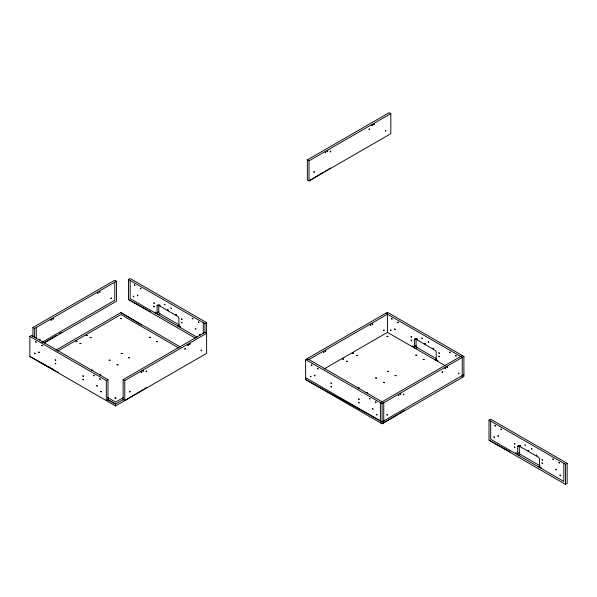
<?xml version="1.0" encoding="UTF-8"?>
<svg xmlns="http://www.w3.org/2000/svg" width="597" height="597" viewBox="0 0 597 597"><rect width="100%" height="100%" fill="white"/><g stroke="black" fill="none" stroke-linecap="round" stroke-linejoin="round"><path stroke-width="0.9" d="M323.305 172.309L309.022 180.906L307.358 179.943L307.358 159.892L389.184 112.654L390.841 113.617L390.841 133.661L309.022 180.906L309.022 160.854L307.358 159.892M324.895 171.361L327.275 169.929M328.865 168.973L330.447 168.018M44.141 342.768L56.834 335.133M59.215 333.701L61.603 332.268M123.124 379.602L124.788 380.558L206.614 333.32L204.95 332.357L123.124 379.602L123.124 399.647L124.788 400.609L143.041 389.632M144.631 388.677L147.011 387.244M397.162 414.684L382.087 423.751L305.619 379.602L305.619 359.558L387.438 312.313L463.906 356.461L463.906 376.513L382.087 423.751L382.087 403.706L463.906 356.461M398.751 413.728L404.311 410.393M309.022 160.854L390.841 113.617M32.954 336.604L32.954 327.492L114.773 280.247L116.437 281.209L116.437 301.254L44.238 342.939M32.954 327.492L34.611 328.447L116.437 281.209M29.85 336.409L31.514 335.454L107.982 379.602L107.982 399.647L106.318 400.609L106.318 380.558L29.85 336.409L29.85 356.461L115.549 405.938L206.614 353.364L206.614 322.656L130.146 278.508L128.482 279.471L128.482 299.515L195.286 338.089M41.887 342.38L114.773 300.298L114.773 282.165M55.931 350.148L120.907 312.634L180.473 347.021M57.625 351.088L120.907 314.552L178.779 347.961M157.108 305.806L158.772 304.851L158.772 311.888A1.567 0.903 60 0 0 159.884 313.806L179.458 325.111L177.794 326.066A1.567 0.903 60 0 0 178.906 325.432L178.906 318.388A1.567 0.903 60 0 0 177.794 316.47L158.22 305.164A1.567 0.903 60 0 0 157.108 305.806L157.108 312.843A1.567 0.903 60 0 0 158.22 314.768L159.884 313.806M157.108 312.843L158.772 311.888M106.318 380.558L107.982 379.602M128.482 279.471L204.95 323.619L206.614 322.656M123.564 397.475L115.549 402.102L107.512 397.46M123.572 399.386L115.549 404.02L107.415 399.527M387.438 314.238L308.94 359.558L305.619 359.558L382.087 403.706M324.164 368.901L387.438 332.365L445.452 365.857M414.408 339.618L416.072 338.656L416.072 345.693A1.567 0.903 60 0 0 417.176 347.611L415.519 348.573A1.567 0.903 60 0 1 414.408 346.656L414.408 339.618A1.567 0.903 60 0 1 415.519 338.977L435.094 350.282A1.567 0.903 60 0 1 436.206 352.2L436.206 359.237A1.567 0.903 60 0 1 435.094 359.879L436.758 358.916L415.616 346.708M414.408 346.656L416.072 345.693M462.25 355.506L380.423 402.744L380.423 422.795M305.619 379.602L382.087 421.833L463.906 374.595M489.018 420.146L490.682 419.191L567.15 463.339L567.15 483.383L565.486 484.346L489.018 440.198L489.018 420.146L565.486 464.294L567.15 463.339M517.651 446.489L519.315 445.526L519.315 452.571A1.567 0.903 60 0 0 520.42 454.489L540.001 465.787L538.337 466.75A1.567 0.903 60 0 0 539.442 466.108L539.442 459.071A1.567 0.903 60 0 0 538.337 457.153L518.756 445.847A1.567 0.903 60 0 0 517.651 446.489L517.651 453.526A1.567 0.903 60 0 0 518.756 455.444L520.42 454.489M517.651 453.526L519.315 452.571M489.018 440.198L510.181 451.892M128.482 299.515L147.198 309.865M148.825 310.761L150.451 311.664M29.85 356.461L46.939 365.909M48.566 366.804L50.193 367.707M51.827 368.61L53.454 369.506M39.089 361.789L55.357 370.774M56.984 371.677L58.61 372.573M385.781 313.276L462.25 357.424L462.25 377.468M307.283 358.596L383.744 402.744L383.744 422.795M305.619 377.685L382.087 421.833M196.913 337.104L130.146 298.56L130.146 280.426M107.505 399.371L115.549 404.02L115.549 405.938M120.907 312.634L141.616 325.111M565.486 464.294L565.486 484.346M563.822 463.339L563.822 481.466L490.682 439.235L490.682 421.109M387.438 312.313L387.438 332.365M204.95 323.619L204.95 332.73M203.286 322.656L203.286 333.536M124.788 380.558L124.788 400.609M36.275 327.492L36.275 338.365M34.611 328.447L34.611 337.559M39.432 339.633C40.006 340.909 40.409 337.917 39.432 339.633M50.879 320.014C51.469 321.29 51.842 318.283 50.879 320.014M52.73 318.947C53.32 320.223 53.685 317.216 52.73 318.947M97.61 293.037C98.199 294.314 98.565 291.299 97.61 293.037M99.46 291.97C100.05 293.246 100.415 290.232 99.46 291.97M110.908 298.366C111.505 299.634 111.848 296.664 110.908 298.366M129.601 391.744C130.191 393.02 130.556 390.013 129.601 391.744M141.056 372.125C141.646 373.401 142.011 370.394 141.056 372.125M142.899 371.058C143.489 372.334 143.855 369.327 142.899 371.058M146.041 371.379C146.631 372.655 146.996 369.647 146.041 371.379M184.831 348.984C185.421 350.26 185.786 347.253 184.831 348.984M187.786 345.148C188.376 346.424 188.742 343.409 187.786 345.148M189.63 344.081C190.227 345.35 190.57 342.372 189.63 344.081M201.085 350.476C201.659 351.752 202.062 348.76 201.085 350.476M313.835 172.04C314.425 173.317 314.791 170.309 313.835 172.04M325.283 152.422C325.88 153.698 326.246 150.69 325.283 152.422M327.134 151.354C327.731 152.623 328.074 149.646 327.134 151.354M330.275 151.675C330.865 152.951 331.231 149.944 330.275 151.675M323.544 352.081C324.141 353.357 324.507 350.349 323.544 352.081M325.395 351.014C325.984 352.29 326.35 349.282 325.395 351.014M369.058 129.28C369.655 130.549 369.991 127.571 369.058 129.28M372.013 125.437C372.61 126.713 372.961 123.736 372.013 125.437M373.864 124.37C374.453 125.654 374.819 122.639 373.864 124.37M385.311 130.773C385.901 132.041 386.274 129.079 385.311 130.773M370.274 325.104C370.871 326.38 371.237 323.373 370.274 325.104M372.125 324.037C372.715 325.313 373.08 322.305 372.125 324.037M383.572 330.432C384.169 331.708 384.535 328.701 383.572 330.432M386.901 414.893C387.475 416.161 387.886 413.169 386.901 414.893M398.348 395.266C398.945 396.55 399.311 393.535 398.348 395.266M400.199 394.199C400.788 395.483 401.154 392.468 400.199 394.199M403.341 394.52C403.93 395.789 404.281 392.819 403.341 394.52M442.123 372.125C442.713 373.394 443.086 370.424 442.123 372.125M445.078 368.289C445.675 369.565 446.041 366.558 445.078 368.289M446.929 367.222C447.526 368.491 447.869 365.521 446.929 367.222M458.377 373.625C458.974 374.901 459.339 371.886 458.377 373.625M35.678 341.797C35.969 343.618 36.947 341.402 35.678 341.797M34.663 353.155C34.924 354.961 35.962 352.782 34.663 353.155M38.73 352.088C39.014 353.909 39.992 351.693 38.73 352.088M41.775 345.32C42.059 347.141 43.044 344.917 41.775 345.32M55.17 359.879C55.439 361.692 56.446 359.484 55.17 359.879M55.17 363.289C55.454 365.11 56.431 362.886 55.17 363.289M82.871 375.871C83.155 377.692 84.14 375.468 82.871 375.871M82.871 379.282C83.147 381.095 84.155 378.894 82.871 379.282M93.677 375.282C93.953 377.095 94.96 374.894 93.677 375.282M96.721 385.572L97.341 386.341L96.759 385.49M99.774 378.804C100.035 380.61 101.065 378.431 99.774 378.804M100.789 391.333C101.072 393.154 102.05 390.931 100.789 391.333M134.31 284.859C134.594 286.679 135.579 284.456 134.31 284.859M133.295 296.216L133.915 296.985L133.332 296.134M137.362 295.149C137.646 296.97 138.623 294.746 137.362 295.149M140.407 288.373C140.691 290.194 141.668 287.978 140.407 288.373M153.795 302.933C154.086 304.754 155.063 302.53 153.795 302.933M153.795 306.343C154.086 308.164 155.063 305.94 153.795 306.343M155.272 312.209C155.563 314.029 156.541 311.806 155.272 312.209M159.526 305.067C159.795 306.88 160.802 304.679 159.526 305.067M164.511 304.239L164.973 304.813L164.511 304.239M167.653 309.753C167.936 311.574 168.914 309.358 167.653 309.753M170.973 307.97L171.436 308.545L170.973 307.97M175.779 314.447C176.048 316.261 177.055 314.059 175.779 314.447M180.025 326.499C180.309 328.32 181.287 326.096 180.025 326.499M181.503 318.925C181.786 320.746 182.764 318.529 181.503 318.925M181.503 322.343C181.786 324.164 182.764 321.94 181.503 322.343M192.309 318.343C192.57 320.149 193.6 317.962 192.309 318.343M195.353 328.634C195.629 330.447 196.637 328.246 195.353 328.634M198.405 321.858L199.025 322.626L198.443 321.776M199.42 334.387C199.704 336.208 200.682 333.992 199.42 334.387M311.447 364.946C311.731 366.767 312.716 364.543 311.447 364.946M310.433 376.304C310.716 378.125 311.694 375.901 310.433 376.304M314.5 375.237C314.761 377.043 315.791 374.856 314.5 375.237M317.544 368.461C317.813 370.274 318.828 368.073 317.544 368.461M330.932 383.02C331.223 384.841 332.201 382.617 330.932 383.02M330.932 386.431C331.223 388.251 332.201 386.035 330.932 386.431M358.64 399.012C358.924 400.833 359.901 398.617 358.64 399.012M358.64 402.43C358.924 404.251 359.901 402.027 358.64 402.43M369.446 398.43C369.707 400.236 370.737 398.05 369.446 398.43M372.491 408.721C372.782 410.542 373.759 408.318 372.491 408.721M375.543 401.945C375.826 403.766 376.804 401.55 375.543 401.945M376.558 414.475C376.841 416.296 377.819 414.079 376.558 414.475M391.61 318.664C391.886 320.477 392.893 318.276 391.61 318.664M390.595 330.022C390.878 331.842 391.856 329.619 390.595 330.022M394.654 328.954L395.274 329.723L394.692 328.872M397.706 322.186C397.968 323.992 398.997 321.805 397.706 322.186M411.094 336.738C411.378 338.559 412.363 336.342 411.094 336.738M411.094 340.156C411.378 341.977 412.363 339.753 411.094 340.156M412.572 346.014L413.191 346.782L412.609 345.939M416.825 338.872C417.109 340.693 418.087 338.469 416.825 338.872M421.803 338.044L422.273 338.618L421.803 338.044M424.952 343.566C425.236 345.387 426.213 343.163 424.952 343.566M428.273 341.775L428.736 342.357L428.273 341.775M433.079 348.26L433.691 349.029L433.116 348.178M437.325 360.304C437.608 362.125 438.586 359.909 437.325 360.304M438.802 352.737L439.422 353.506L438.84 352.655M438.802 356.148C439.086 357.969 440.064 355.745 438.802 356.148M449.608 352.148C449.892 353.969 450.869 351.745 449.608 352.148M455.705 355.67C455.989 357.491 456.966 355.267 455.705 355.67M494.853 425.542C495.137 427.362 496.114 425.139 494.853 425.542M493.838 436.892C494.122 438.713 495.1 436.497 493.838 436.892M497.898 435.832C498.182 437.653 499.167 435.429 497.898 435.832M500.95 429.056C501.234 430.877 502.211 428.653 500.95 429.056M514.338 443.616C514.621 445.437 515.599 443.213 514.338 443.616M514.338 447.026C514.621 448.847 515.599 446.623 514.338 447.026M515.815 452.892C516.069 454.69 517.121 452.526 515.815 452.892M520.062 445.743C520.345 447.563 521.33 445.347 520.062 445.743M525.047 444.922L525.509 445.496L525.047 444.922M528.188 450.437C528.472 452.257 529.457 450.041 528.188 450.437M531.509 448.653L531.972 449.228L531.509 448.653M536.315 455.13C536.591 456.944 537.598 454.742 536.315 455.13M540.569 467.182C540.852 469.003 541.83 466.779 540.569 467.182M542.046 459.608C542.33 461.429 543.307 459.205 542.046 459.608M542.046 463.018C542.33 464.839 543.307 462.623 542.046 463.018M552.852 459.026C553.106 460.817 554.15 458.66 552.852 459.026M555.897 469.317C556.165 471.13 557.173 468.921 555.897 469.317M558.941 462.541C559.225 464.362 560.21 462.138 558.941 462.541M559.956 475.07C560.247 476.891 561.225 474.667 559.956 475.07M75.983 341.185L77.013 341.268L75.983 341.185M79.953 343.476L80.983 343.559L79.953 343.476M86.14 335.32L87.169 335.402L86.14 335.32M90.11 337.611L91.14 337.693L90.11 337.611M91.684 370.192L92.707 370.267L91.684 370.192M99.624 374.774L100.654 374.856L99.624 374.774M109.042 360.17L110.072 360.245L109.042 360.17M120.407 318.529L121.43 318.604L120.407 318.529M116.99 364.752L118.012 364.834L116.99 364.752M121.146 353.506L122.169 353.581L121.146 353.506M115.049 397.968L116.072 398.05L115.049 397.968M128.534 357.767L129.556 357.849L128.586 357.693M149.22 337.298L150.243 337.372L149.22 337.298M156.608 341.559L157.63 341.641L156.608 341.559M342.514 358.998L343.544 359.073L342.514 358.998M346.484 361.289L347.514 361.372L346.484 361.289M352.678 353.133L353.7 353.215L352.678 353.133M356.648 355.424L357.67 355.506L356.648 355.424M358.215 388.005L359.245 388.08L358.215 388.005M366.155 392.587L367.185 392.669L366.155 392.587M375.58 377.983L376.603 378.058L375.58 377.983M386.938 336.335L387.96 336.417L386.938 336.335M383.52 382.565L384.55 382.647L383.52 382.565M387.677 371.312L388.699 371.394L387.677 371.312M395.065 375.58L396.095 375.662L395.065 375.58M415.751 355.103L416.781 355.185L415.751 355.103M423.139 359.372L424.168 359.446L423.139 359.372"/></g></svg>
